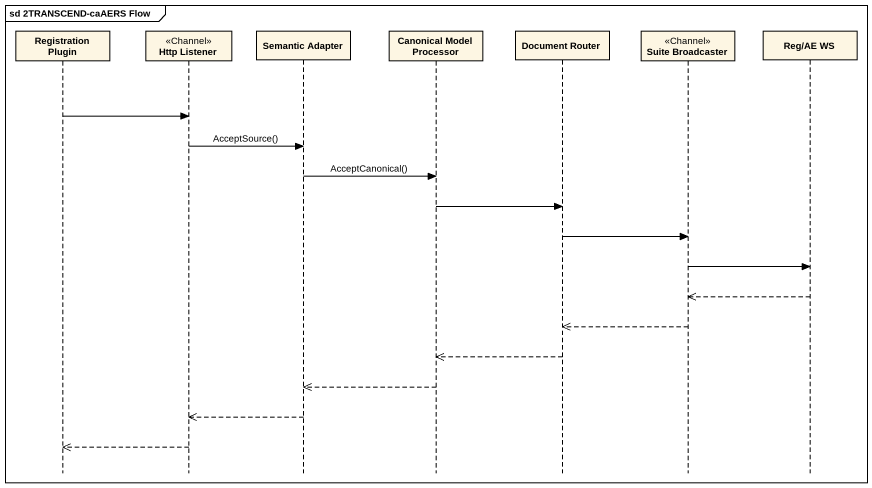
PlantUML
@startuml
mainframe sd 2TRANSCEND-caAERS Flow
hide footbox
participant "Registration Plugin" as Registration_Plugin
participant "Http Listener" as Http_Listener <<Channel>>
participant "Semantic Adapter" as Semantic_Adapter
participant "Canonical Model Processor" as Canonical_Model_Processor
participant "Document Router" as Document_Router
participant "Suite Broadcaster" as Suite_Broadcaster <<Channel>>
participant "Reg/AE WS" as Reg_AE_WS

Registration_Plugin -> Http_Listener
Http_Listener -> Semantic_Adapter : AcceptSource()
Semantic_Adapter -> Canonical_Model_Processor : AcceptCanonical()
Canonical_Model_Processor -> Document_Router
Document_Router -> Suite_Broadcaster
Suite_Broadcaster -> Reg_AE_WS
Reg_AE_WS -->> Suite_Broadcaster
Suite_Broadcaster -->> Document_Router
Document_Router -->> Canonical_Model_Processor
Canonical_Model_Processor -->> Semantic_Adapter
Semantic_Adapter -->> Http_Listener
Http_Listener -->> Registration_Plugin
@enduml
